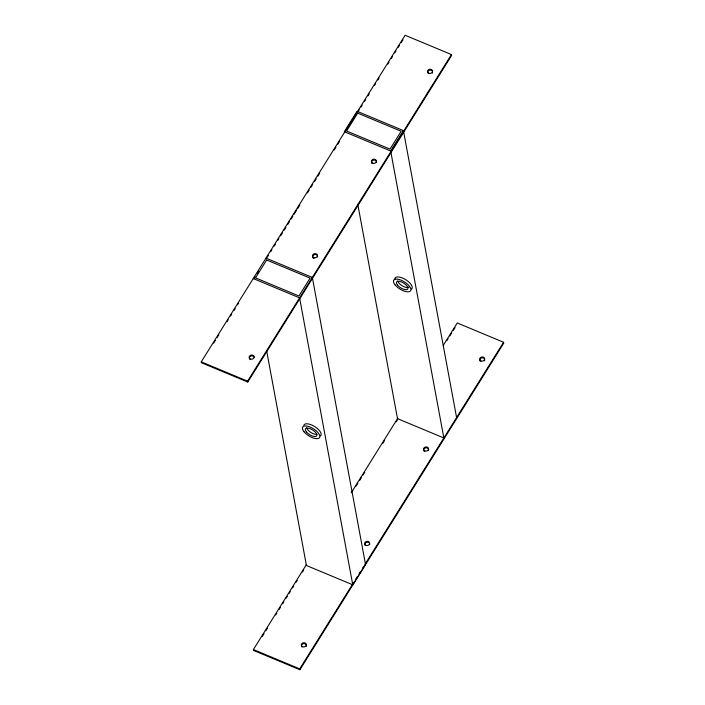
<?xml version="1.0" encoding="UTF-8"?>
<svg xmlns="http://www.w3.org/2000/svg" width="705" height="705" viewBox="0 0 705 705"><rect width="100%" height="100%" fill="white"/><g stroke="black" fill="none" stroke-linecap="round" stroke-linejoin="round"><path stroke-width="1.06" d="M201.251 361.85L405.111 35.25L451.447 54.567L451.605 55.439L247.755 382.039L201.418 362.731L201.251 361.85L247.596 381.167L247.755 382.039M213.65 343.132L215.395 340.33M217.14 337.536L218.894 334.734M227.045 321.674L228.208 319.806M230.535 316.069L231.707 314.201M234.034 310.473L235.197 308.605M237.523 304.868L238.695 303.009M253.835 278.748L254.999 276.88M257.334 273.143L258.497 271.275M267.23 257.281L268.394 255.413M270.729 251.685L271.892 249.817M274.219 246.08L275.382 244.221M277.717 240.484L278.88 238.616M280.625 235.823L282.379 233.02M284.124 230.218L285.869 227.424M287.614 224.622L289.367 221.819M291.112 219.026L292.857 216.224M294.02 214.355L296.356 210.628M297.519 208.759L299.845 205.023M307.415 192.897L309.169 190.094M310.914 187.292L312.659 184.499M314.412 181.696L316.157 178.894M317.902 176.1L319.647 173.298M334.214 149.971L335.959 147.169M337.704 144.366L339.457 141.573M358.087 111.707L359.259 109.848M361.004 107.045L362.167 105.177M364.494 101.45L365.666 99.581M367.992 95.845L369.156 93.977M374.399 85.578L375.562 83.719M377.898 79.982L379.061 78.114M387.794 64.12L388.957 62.252M391.293 58.524L392.456 56.656M394.782 52.919L395.946 51.06M398.281 47.323L399.444 45.455M401.189 42.661L402.943 39.859M403.41 130.601L390.667 151.011L344.331 131.694L357.065 111.284L403.41 130.601L456.593 417.554M247.596 381.167L451.447 54.567M443.269 345.353L457.245 322.961L503.582 342.269L503.749 343.15L299.889 669.75L253.553 650.433L253.395 649.561L306.393 564.643M351.24 492.786L397.84 418.135M262.295 636.439L264.04 633.636M265.785 630.843L267.53 628.04M275.69 614.971L276.853 613.112M279.18 609.376L280.343 607.507M282.679 603.78L283.842 601.911M286.168 598.175L287.332 596.315M289.085 593.513L290.248 591.645M292.575 587.917L293.747 586.049M296.074 582.312L297.237 580.453M302.48 572.055L303.644 570.186M356.06 486.203L357.814 483.401M359.559 480.599L361.304 477.805M363.049 475.003L364.802 472.2M382.859 443.278L384.604 440.475M396.254 421.81L397.417 419.942M446.926 340.63L448.089 338.761M449.834 335.959L451.579 333.165M453.333 330.363L455.077 327.561M299.889 669.75L299.731 668.878L353.901 582.092M355.646 579.29L357.391 576.496M359.136 573.694L360.308 571.826M362.634 568.098L363.798 566.23M364.961 564.361L503.582 342.269M266.701 351.09L306.437 565.498L352.773 584.815L365.516 564.397L312.333 277.444L265.996 258.127M253.254 278.546L299.59 297.863L352.773 584.815M253.395 649.561L299.731 668.878M390.87 152.095L443.85 437.964L397.514 418.647L357.77 204.247M424.463 451.5A2.494 2.106 -10.5 0 1 425.485 447.887A2.494 2.106 -10.5 0 1 428.587 450.257M484.723 360.317A2.494 2.106 -10.5 0 1 484.485 360.845M480.193 361.145A2.494 2.106 -10.5 0 1 481.321 358.052A2.494 2.106 -10.5 0 1 484.696 359.224M365.164 545.511A2.494 2.106 -10.5 0 1 366.908 542.242A2.494 2.106 -10.5 0 1 369.684 544.692M306.349 646.097A2.494 2.106 -10.5 0 1 306.12 646.617M301.828 646.917A2.494 2.106 -10.5 0 1 302.947 643.832A2.494 2.106 -10.5 0 1 306.322 645.004M371.923 163.375A2.494 2.106 -10.5 0 1 373.668 160.106A2.494 2.106 -10.5 0 1 376.444 162.555M432.588 72.606A2.494 2.106 -10.5 0 1 432.35 73.135M427.794 72.941A2.494 2.106 -10.5 0 1 429.486 70.236A2.494 2.106 -10.5 0 1 432.562 71.522M313.02 257.81A2.494 2.106 -10.5 0 1 314.765 254.531A2.494 2.106 -10.5 0 1 317.55 256.981M313.945 258.515A2.494 2.106 -10.5 0 1 313.425 258.215M249.685 359.215A2.494 2.106 -10.5 0 1 250.813 356.122A2.494 2.106 -10.5 0 1 254.188 357.294M303.802 425.291A9.967 4.221 32 0 1 314.879 426.684A9.967 4.221 32 0 1 320.458 435.91M317.003 434.333A6.645 2.82 32 0 1 310.834 432.456A6.645 2.82 32 0 1 306.657 427.732M394.835 279.682A9.967 4.221 32 0 1 404.829 279.171A9.967 4.221 32 0 1 411.535 289.059M408.865 287.138A6.645 2.82 32 0 1 402.652 286.054A6.645 2.82 32 0 1 397.735 280.89M357.726 113.153L346.578 131.015L390.015 149.125L401.163 131.262L357.726 113.153M266.649 260.004L255.501 277.867L298.946 295.977L310.094 278.114L266.649 260.004M480.96 360.978A2.494 2.106 -10.5 0 0 484.635 358.889A2.494 2.106 -10.5 0 0 480.872 357.32A2.494 2.106 -10.5 0 0 480.96 360.978M424.824 450.918A2.494 2.106 -10.5 0 0 428.49 448.829A2.494 2.106 -10.5 0 0 424.727 447.27A2.494 2.106 -10.5 0 0 424.824 450.918M365.921 545.353A2.494 2.106 -10.5 0 0 369.596 543.264A2.494 2.106 -10.5 0 0 365.833 541.696A2.494 2.106 -10.5 0 0 365.921 545.353M302.586 646.758A2.494 2.106 -10.5 0 0 306.261 644.67A2.494 2.106 -10.5 0 0 302.498 643.101A2.494 2.106 -10.5 0 0 302.586 646.758M428.825 73.267A2.494 2.106 -10.5 0 0 432.491 71.187A2.494 2.106 -10.5 0 0 428.728 69.619A2.494 2.106 -10.5 0 0 428.825 73.267M372.681 163.216A2.494 2.106 -10.5 0 0 376.355 161.128A2.494 2.106 -10.5 0 0 372.592 159.559A2.494 2.106 -10.5 0 0 372.681 163.216M313.787 257.642A2.494 2.106 -10.5 0 0 317.462 255.554A2.494 2.106 -10.5 0 0 313.699 253.985A2.494 2.106 -10.5 0 0 313.787 257.642M250.451 359.048A2.494 2.106 -10.5 0 0 254.126 356.959A2.494 2.106 -10.5 0 0 250.363 355.39A2.494 2.106 -10.5 0 0 250.451 359.048M304.067 431.795A9.967 4.221 32 0 0 319.109 438.069A9.967 4.221 32 0 0 310.13 427.063A9.967 4.221 32 0 0 304.067 431.795M306.411 431.971A6.645 2.82 32 0 0 316.439 436.148A6.645 2.82 32 0 0 310.456 428.807A6.645 2.82 32 0 0 306.411 431.971M395.135 284.952A9.967 4.221 32 0 0 410.187 291.227A9.967 4.221 32 0 0 401.198 280.211A9.967 4.221 32 0 0 395.135 284.952M397.479 285.12A6.645 2.82 32 0 0 407.516 289.306A6.645 2.82 32 0 0 401.524 281.965A6.645 2.82 32 0 0 397.479 285.12"/></g></svg>
